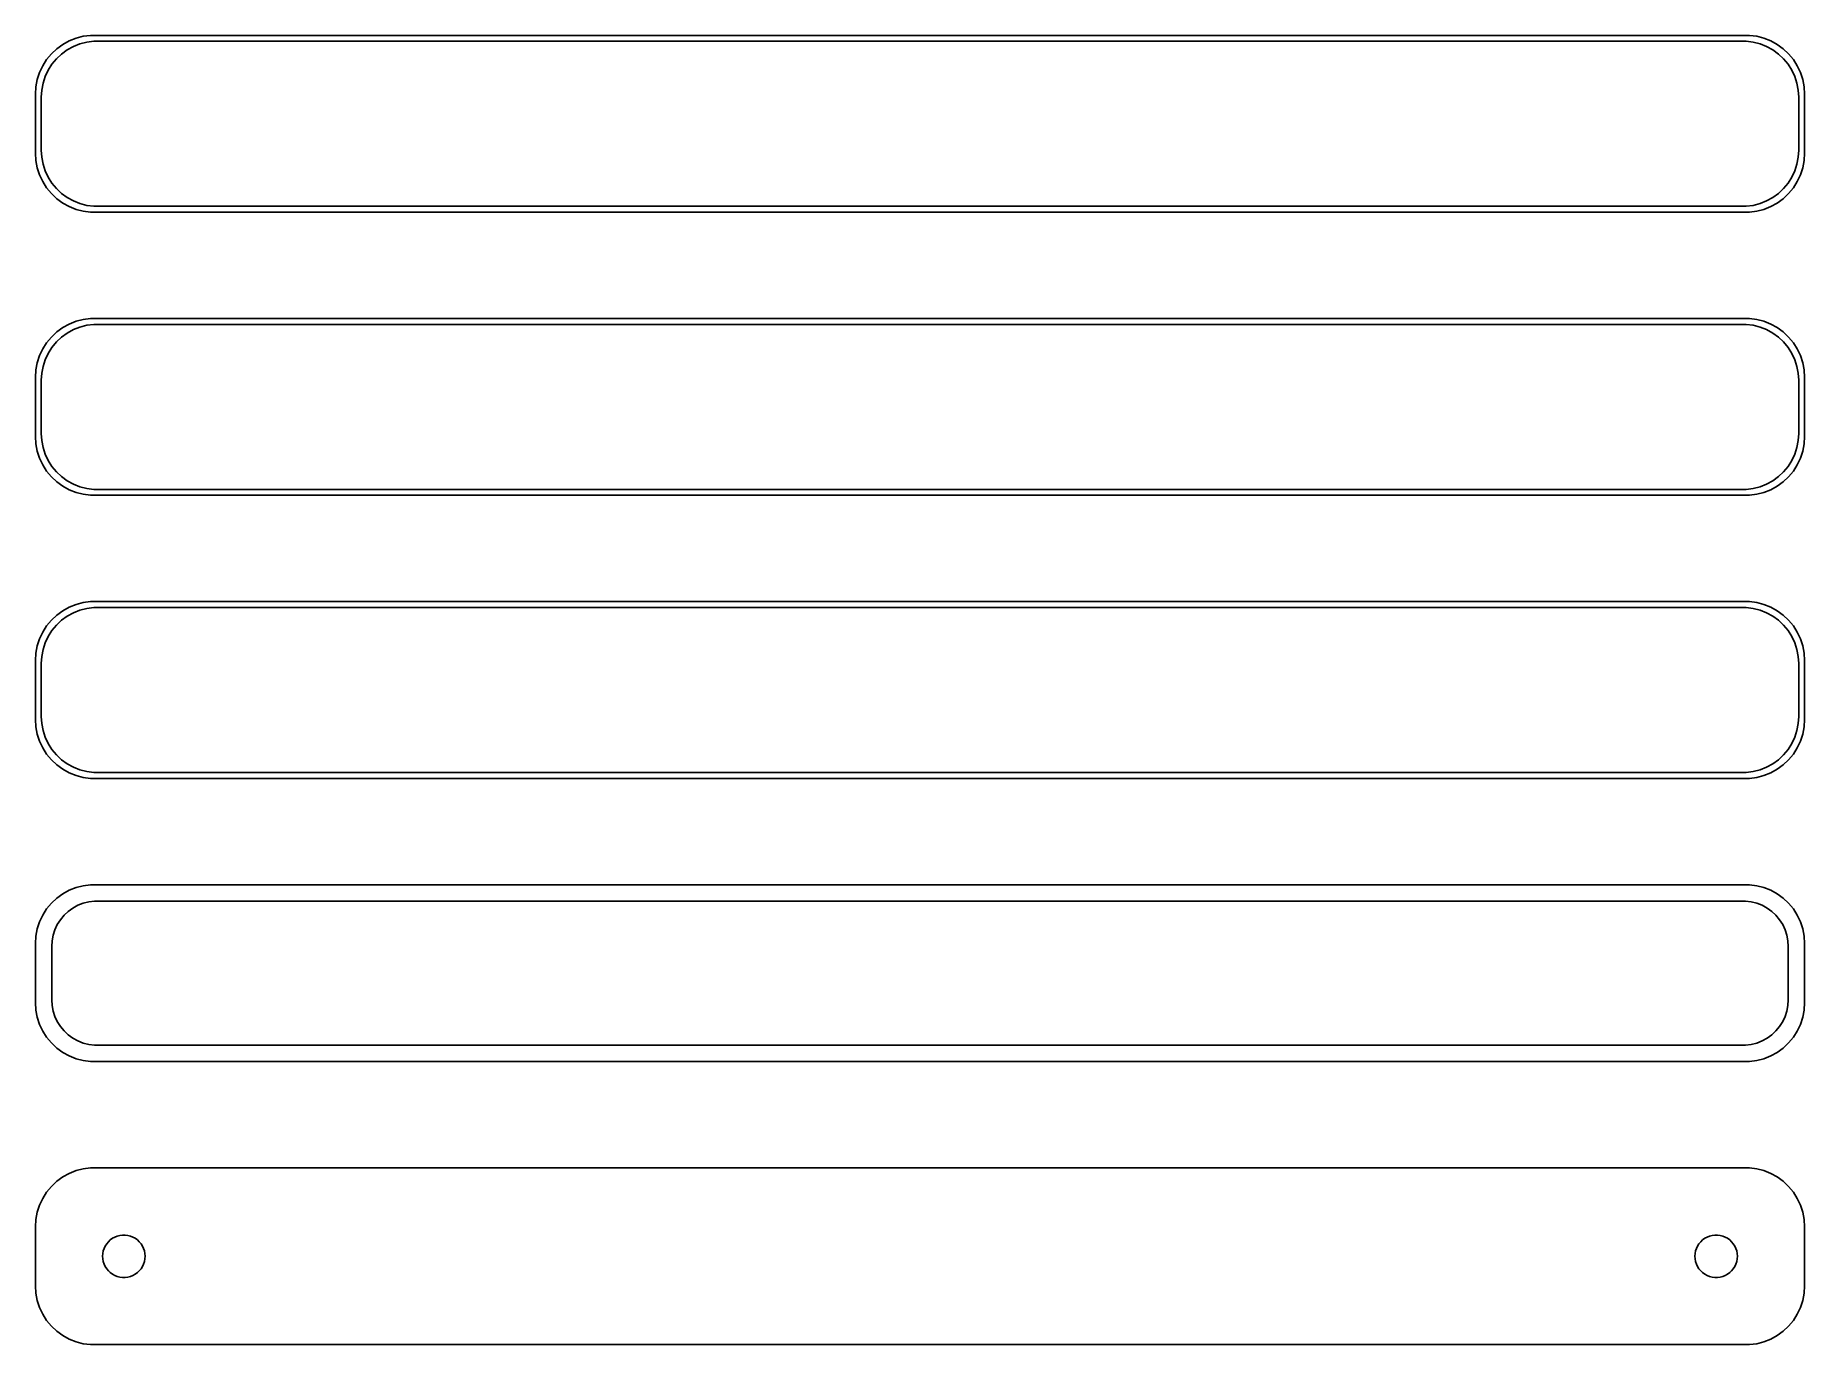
# Model space of a CAD drawing. Header units: metres. Extents: x -75 to 75, y 89 to 199.
import ezdxf

# ---------------------------------------------------------------- set-up
doc = ezdxf.new("R2010")
doc.units = ezdxf.units.M

msp = doc.modelspace()

# ---------------------------------------------------------------- linework, layer by layer
for p, q in [((-73.1871, 198.353), (-73.6448, 197.923)), ((-72.6791, 198.722), (-73.1871, 198.353)), ((-72.7778, 197.91), (-72.2952, 198.261)), ((-72.1289, 199.024), (-72.6791, 198.722)), ((-72.2952, 198.261), (-71.7724, 198.548)), ((-71.5451, 199.255), (-72.1289, 199.024)), ((-71.7724, 198.548), (-71.2178, 198.768)), ((-70.9369, 199.411), (-71.5451, 199.255)), ((-71.2178, 198.768), (-70.6401, 198.916)), ((-70.3139, 199.49), (-70.9369, 199.411)), ((-70.6401, 198.916), (-70.0482, 198.991)), ((70.3139, 199.49), (-70.3139, 199.49)), ((-70.0482, 198.991), (70.0482, 198.991)), ((70.0482, 198.991), (70.6401, 198.916)), ((70.9369, 199.411), (70.3139, 199.49)), ((70.6401, 198.916), (71.2178, 198.768)), ((71.5451, 199.255), (70.9369, 199.411)), ((71.2178, 198.768), (71.7724, 198.548)), ((72.1289, 199.024), (71.5451, 199.255)), ((71.7724, 198.548), (72.2952, 198.261)), ((72.6791, 198.722), (72.1289, 199.024)), ((72.2952, 198.261), (72.7778, 197.91)), ((73.1871, 198.353), (72.6791, 198.722)), ((73.6448, 197.923), (73.1871, 198.353)), ((-74.3815, 196.909), (-74.6489, 196.341)), ((-74.0451, 197.439), (-74.3815, 196.909)), ((-74.1664, 195.999), (-73.9125, 196.538)), ((-73.6448, 197.923), (-74.0451, 197.439)), ((-73.9125, 196.538), (-73.5928, 197.042)), ((-73.5928, 197.042), (-73.2126, 197.502)), ((-73.2126, 197.502), (-72.7778, 197.91)), ((72.7778, 197.91), (73.2126, 197.502)), ((73.2126, 197.502), (73.5928, 197.042)), ((73.5928, 197.042), (73.9125, 196.538)), ((74.0451, 197.439), (73.6448, 197.923)), ((73.9125, 196.538), (74.1664, 195.999)), ((74.3815, 196.909), (74.0451, 197.439)), ((74.6489, 196.341), (74.3815, 196.909)), ((-74.9606, 195.127), (-75, 194.5)), ((-74.8429, 195.743), (-74.9606, 195.127)), ((-74.6489, 196.341), (-74.8429, 195.743)), ((-74.4625, 194.845), (-74.3508, 195.431)), ((-74.3508, 195.431), (-74.1664, 195.999)), ((74.1664, 195.999), (74.3508, 195.431)), ((74.3508, 195.431), (74.4625, 194.845)), ((74.8429, 195.743), (74.6489, 196.341)), ((74.9606, 195.127), (74.8429, 195.743)), ((75, 194.5), (74.9606, 195.127)), ((-75, 194.5), (-75, 189.5)), ((-74.5, 194.25), (-74.4625, 194.845)), ((-74.5, 189.75), (-74.5, 194.25)), ((74.4625, 194.845), (74.5, 194.25)), ((74.5, 194.25), (74.5, 189.75)), ((75, 189.5), (75, 194.5)), ((-75, 189.5), (-74.9606, 188.873)), ((-74.4625, 189.155), (-74.5, 189.75)), ((-74.3508, 188.569), (-74.4625, 189.155)), ((74.4625, 189.155), (74.3508, 188.569)), ((74.5, 189.75), (74.4625, 189.155)), ((74.9606, 188.873), (75, 189.5)), ((-74.9606, 188.873), (-74.8429, 188.257)), ((-74.8429, 188.257), (-74.6489, 187.659)), ((-74.6489, 187.659), (-74.3815, 187.091)), ((-74.1664, 188.001), (-74.3508, 188.569)), ((-73.9125, 187.462), (-74.1664, 188.001)), ((74.1664, 188.001), (73.9125, 187.462)), ((74.3508, 188.569), (74.1664, 188.001)), ((74.3815, 187.091), (74.6489, 187.659)), ((74.6489, 187.659), (74.8429, 188.257)), ((74.8429, 188.257), (74.9606, 188.873)), ((-74.3815, 187.091), (-74.0451, 186.561)), ((-74.0451, 186.561), (-73.6448, 186.077)), ((-73.5928, 186.958), (-73.9125, 187.462)), ((-73.6448, 186.077), (-73.1871, 185.647)), ((-73.2126, 186.498), (-73.5928, 186.958)), ((-72.7778, 186.09), (-73.2126, 186.498)), ((-72.2952, 185.739), (-72.7778, 186.09)), ((72.7778, 186.09), (72.2952, 185.739)), ((73.2126, 186.498), (72.7778, 186.09)), ((73.1871, 185.647), (73.6448, 186.077)), ((73.5928, 186.958), (73.2126, 186.498)), ((73.9125, 187.462), (73.5928, 186.958)), ((73.6448, 186.077), (74.0451, 186.561)), ((74.0451, 186.561), (74.3815, 187.091)), ((-73.1871, 185.647), (-72.6791, 185.278)), ((-72.6791, 185.278), (-72.1289, 184.976)), ((-71.7724, 185.452), (-72.2952, 185.739)), ((-72.1289, 184.976), (-71.5451, 184.745)), ((-71.2178, 185.232), (-71.7724, 185.452)), ((-71.5451, 184.745), (-70.9369, 184.589)), ((-70.6401, 185.084), (-71.2178, 185.232)), ((-70.9369, 184.589), (-70.3139, 184.51)), ((-70.0482, 185.009), (-70.6401, 185.084)), ((-70.3139, 184.51), (70.3139, 184.51)), ((70.0482, 185.009), (-70.0482, 185.009)), ((70.6401, 185.084), (70.0482, 185.009)), ((70.3139, 184.51), (70.9369, 184.589)), ((71.2178, 185.232), (70.6401, 185.084)), ((70.9369, 184.589), (71.5451, 184.745)), ((71.7724, 185.452), (71.2178, 185.232)), ((71.5451, 184.745), (72.1289, 184.976)), ((72.2952, 185.739), (71.7724, 185.452)), ((72.1289, 184.976), (72.6791, 185.278)), ((72.6791, 185.278), (73.1871, 185.647)), ((-73.1871, 174.353), (-73.6448, 173.923)), ((-72.6791, 174.722), (-73.1871, 174.353)), ((-72.7778, 173.91), (-72.2952, 174.261)), ((-72.1289, 175.024), (-72.6791, 174.722)), ((-72.2952, 174.261), (-71.7724, 174.548)), ((-71.5451, 175.255), (-72.1289, 175.024)), ((-71.7724, 174.548), (-71.2178, 174.768)), ((-70.9369, 175.411), (-71.5451, 175.255)), ((-71.2178, 174.768), (-70.6401, 174.916)), ((-70.3139, 175.49), (-70.9369, 175.411)), ((-70.6401, 174.916), (-70.0482, 174.991)), ((70.3139, 175.49), (-70.3139, 175.49)), ((-70.0482, 174.991), (70.0482, 174.991)), ((70.0482, 174.991), (70.6401, 174.916)), ((70.9369, 175.411), (70.3139, 175.49)), ((70.6401, 174.916), (71.2178, 174.768)), ((71.5451, 175.255), (70.9369, 175.411)), ((71.2178, 174.768), (71.7724, 174.548)), ((72.1289, 175.024), (71.5451, 175.255)), ((71.7724, 174.548), (72.2952, 174.261)), ((72.6791, 174.722), (72.1289, 175.024)), ((72.2952, 174.261), (72.7778, 173.91)), ((73.1871, 174.353), (72.6791, 174.722)), ((73.6448, 173.923), (73.1871, 174.353)), ((-74.3815, 172.909), (-74.6489, 172.341)), ((-74.0451, 173.439), (-74.3815, 172.909)), ((-74.1664, 171.999), (-73.9125, 172.538)), ((-73.6448, 173.923), (-74.0451, 173.439)), ((-73.9125, 172.538), (-73.5928, 173.042)), ((-73.5928, 173.042), (-73.2126, 173.502)), ((-73.2126, 173.502), (-72.7778, 173.91)), ((72.7778, 173.91), (73.2126, 173.502)), ((73.2126, 173.502), (73.5928, 173.042)), ((73.5928, 173.042), (73.9125, 172.538)), ((74.0451, 173.439), (73.6448, 173.923)), ((73.9125, 172.538), (74.1664, 171.999)), ((74.3815, 172.909), (74.0451, 173.439)), ((74.6489, 172.341), (74.3815, 172.909)), ((-74.9606, 171.127), (-75, 170.5)), ((-74.8429, 171.743), (-74.9606, 171.127)), ((-74.6489, 172.341), (-74.8429, 171.743)), ((-74.4625, 170.845), (-74.3508, 171.431)), ((-74.3508, 171.431), (-74.1664, 171.999)), ((74.1664, 171.999), (74.3508, 171.431)), ((74.3508, 171.431), (74.4625, 170.845)), ((74.8429, 171.743), (74.6489, 172.341)), ((74.9606, 171.127), (74.8429, 171.743)), ((75, 170.5), (74.9606, 171.127)), ((-75, 170.5), (-75, 165.5)), ((-74.5, 170.25), (-74.4625, 170.845)), ((-74.5, 165.75), (-74.5, 170.25)), ((74.4625, 170.845), (74.5, 170.25)), ((74.5, 170.25), (74.5, 165.75)), ((75, 165.5), (75, 170.5)), ((-75, 165.5), (-74.9606, 164.873)), ((-74.4625, 165.155), (-74.5, 165.75)), ((-74.3508, 164.569), (-74.4625, 165.155)), ((74.4625, 165.155), (74.3508, 164.569)), ((74.5, 165.75), (74.4625, 165.155)), ((74.9606, 164.873), (75, 165.5)), ((-74.9606, 164.873), (-74.8429, 164.257)), ((-74.8429, 164.257), (-74.6489, 163.659)), ((-74.6489, 163.659), (-74.3815, 163.091)), ((-74.1664, 164.001), (-74.3508, 164.569)), ((-73.9125, 163.462), (-74.1664, 164.001)), ((74.1664, 164.001), (73.9125, 163.462)), ((74.3508, 164.569), (74.1664, 164.001)), ((74.3815, 163.091), (74.6489, 163.659)), ((74.6489, 163.659), (74.8429, 164.257)), ((74.8429, 164.257), (74.9606, 164.873)), ((-74.3815, 163.091), (-74.0451, 162.561)), ((-74.0451, 162.561), (-73.6448, 162.077)), ((-73.5928, 162.958), (-73.9125, 163.462)), ((-73.6448, 162.077), (-73.1871, 161.647)), ((-73.2126, 162.498), (-73.5928, 162.958)), ((-72.7778, 162.09), (-73.2126, 162.498)), ((-72.2952, 161.739), (-72.7778, 162.09)), ((72.7778, 162.09), (72.2952, 161.739)), ((73.2126, 162.498), (72.7778, 162.09)), ((73.1871, 161.647), (73.6448, 162.077)), ((73.5928, 162.958), (73.2126, 162.498)), ((73.9125, 163.462), (73.5928, 162.958)), ((73.6448, 162.077), (74.0451, 162.561)), ((74.0451, 162.561), (74.3815, 163.091)), ((-73.1871, 161.647), (-72.6791, 161.278)), ((-72.6791, 161.278), (-72.1289, 160.976)), ((-71.7724, 161.452), (-72.2952, 161.739)), ((-72.1289, 160.976), (-71.5451, 160.745)), ((-71.2178, 161.232), (-71.7724, 161.452)), ((-71.5451, 160.745), (-70.9369, 160.589)), ((-70.6401, 161.084), (-71.2178, 161.232)), ((-70.9369, 160.589), (-70.3139, 160.51)), ((-70.0482, 161.009), (-70.6401, 161.084)), ((-70.3139, 160.51), (70.3139, 160.51)), ((70.0482, 161.009), (-70.0482, 161.009)), ((70.6401, 161.084), (70.0482, 161.009)), ((70.3139, 160.51), (70.9369, 160.589)), ((71.2178, 161.232), (70.6401, 161.084)), ((70.9369, 160.589), (71.5451, 160.745)), ((71.7724, 161.452), (71.2178, 161.232)), ((71.5451, 160.745), (72.1289, 160.976)), ((72.2952, 161.739), (71.7724, 161.452)), ((72.1289, 160.976), (72.6791, 161.278)), ((72.6791, 161.278), (73.1871, 161.647)), ((-73.1871, 150.353), (-73.6448, 149.923)), ((-72.6791, 150.722), (-73.1871, 150.353)), ((-72.7778, 149.91), (-72.2952, 150.261)), ((-72.1289, 151.024), (-72.6791, 150.722)), ((-72.2952, 150.261), (-71.7724, 150.548)), ((-71.5451, 151.255), (-72.1289, 151.024)), ((-71.7724, 150.548), (-71.2178, 150.768)), ((-70.9369, 151.411), (-71.5451, 151.255)), ((-71.2178, 150.768), (-70.6401, 150.916)), ((-70.3139, 151.49), (-70.9369, 151.411)), ((-70.6401, 150.916), (-70.0482, 150.991)), ((70.3139, 151.49), (-70.3139, 151.49)), ((-70.0482, 150.991), (70.0482, 150.991)), ((70.0482, 150.991), (70.6401, 150.916)), ((70.9369, 151.411), (70.3139, 151.49)), ((70.6401, 150.916), (71.2178, 150.768)), ((71.5451, 151.255), (70.9369, 151.411)), ((71.2178, 150.768), (71.7724, 150.548)), ((72.1289, 151.024), (71.5451, 151.255)), ((71.7724, 150.548), (72.2952, 150.261)), ((72.6791, 150.722), (72.1289, 151.024)), ((72.2952, 150.261), (72.7778, 149.91)), ((73.1871, 150.353), (72.6791, 150.722)), ((73.6448, 149.923), (73.1871, 150.353)), ((-74.3815, 148.909), (-74.6489, 148.341)), ((-74.0451, 149.439), (-74.3815, 148.909)), ((-74.1664, 147.999), (-73.9125, 148.538)), ((-73.6448, 149.923), (-74.0451, 149.439)), ((-73.9125, 148.538), (-73.5928, 149.042)), ((-73.5928, 149.042), (-73.2126, 149.502)), ((-73.2126, 149.502), (-72.7778, 149.91)), ((72.7778, 149.91), (73.2126, 149.502)), ((73.2126, 149.502), (73.5928, 149.042)), ((73.5928, 149.042), (73.9125, 148.538)), ((74.0451, 149.439), (73.6448, 149.923)), ((73.9125, 148.538), (74.1664, 147.999)), ((74.3815, 148.909), (74.0451, 149.439)), ((74.6489, 148.341), (74.3815, 148.909)), ((-74.9606, 147.127), (-75, 146.5)), ((-74.8429, 147.743), (-74.9606, 147.127)), ((-74.6489, 148.341), (-74.8429, 147.743)), ((-74.4625, 146.845), (-74.3508, 147.431)), ((-74.3508, 147.431), (-74.1664, 147.999)), ((74.1664, 147.999), (74.3508, 147.431)), ((74.3508, 147.431), (74.4625, 146.845)), ((74.8429, 147.743), (74.6489, 148.341)), ((74.9606, 147.127), (74.8429, 147.743)), ((75, 146.5), (74.9606, 147.127)), ((-75, 146.5), (-75, 141.5)), ((-74.5, 146.25), (-74.4625, 146.845)), ((-74.5, 141.75), (-74.5, 146.25)), ((74.4625, 146.845), (74.5, 146.25)), ((74.5, 146.25), (74.5, 141.75)), ((75, 141.5), (75, 146.5)), ((-75, 141.5), (-74.9606, 140.873)), ((-74.4625, 141.155), (-74.5, 141.75)), ((-74.3508, 140.569), (-74.4625, 141.155)), ((74.4625, 141.155), (74.3508, 140.569)), ((74.5, 141.75), (74.4625, 141.155)), ((74.9606, 140.873), (75, 141.5)), ((-74.9606, 140.873), (-74.8429, 140.257)), ((-74.8429, 140.257), (-74.6489, 139.659)), ((-74.6489, 139.659), (-74.3815, 139.091)), ((-74.1664, 140.001), (-74.3508, 140.569)), ((-73.9125, 139.462), (-74.1664, 140.001)), ((74.1664, 140.001), (73.9125, 139.462)), ((74.3508, 140.569), (74.1664, 140.001)), ((74.3815, 139.091), (74.6489, 139.659)), ((74.6489, 139.659), (74.8429, 140.257)), ((74.8429, 140.257), (74.9606, 140.873)), ((-74.3815, 139.091), (-74.0451, 138.561)), ((-74.0451, 138.561), (-73.6448, 138.077)), ((-73.5928, 138.958), (-73.9125, 139.462)), ((-73.6448, 138.077), (-73.1871, 137.647)), ((-73.2126, 138.498), (-73.5928, 138.958)), ((-72.7778, 138.09), (-73.2126, 138.498)), ((-72.2952, 137.739), (-72.7778, 138.09)), ((72.7778, 138.09), (72.2952, 137.739)), ((73.2126, 138.498), (72.7778, 138.09)), ((73.1871, 137.647), (73.6448, 138.077)), ((73.5928, 138.958), (73.2126, 138.498)), ((73.9125, 139.462), (73.5928, 138.958)), ((73.6448, 138.077), (74.0451, 138.561)), ((74.0451, 138.561), (74.3815, 139.091)), ((-73.1871, 137.647), (-72.6791, 137.278)), ((-72.6791, 137.278), (-72.1289, 136.976)), ((-71.7724, 137.452), (-72.2952, 137.739)), ((-72.1289, 136.976), (-71.5451, 136.745)), ((-71.2178, 137.232), (-71.7724, 137.452)), ((-71.5451, 136.745), (-70.9369, 136.589)), ((-70.6401, 137.084), (-71.2178, 137.232)), ((-70.9369, 136.589), (-70.3139, 136.51)), ((-70.0482, 137.009), (-70.6401, 137.084)), ((-70.3139, 136.51), (70.3139, 136.51)), ((70.0482, 137.009), (-70.0482, 137.009)), ((70.6401, 137.084), (70.0482, 137.009)), ((70.3139, 136.51), (70.9369, 136.589)), ((71.2178, 137.232), (70.6401, 137.084)), ((70.9369, 136.589), (71.5451, 136.745)), ((71.7724, 137.452), (71.2178, 137.232)), ((71.5451, 136.745), (72.1289, 136.976)), ((72.2952, 137.739), (71.7724, 137.452)), ((72.1289, 136.976), (72.6791, 137.278)), ((72.6791, 137.278), (73.1871, 137.647)), ((-73.1871, 126.353), (-73.6448, 125.923)), ((-72.6791, 126.722), (-73.1871, 126.353)), ((-72.1289, 127.024), (-72.6791, 126.722)), ((-71.5451, 127.255), (-72.1289, 127.024)), ((-70.9369, 127.411), (-71.5451, 127.255)), ((-70.9457, 125.93), (-70.4751, 126.051)), ((-70.3139, 127.49), (-70.9369, 127.411)), ((-70.4751, 126.051), (-69.993, 126.112)), ((70.3139, 127.49), (-70.3139, 127.49)), ((-69.993, 126.112), (69.993, 126.112)), ((69.993, 126.112), (70.4751, 126.051)), ((70.9369, 127.411), (70.3139, 127.49)), ((70.4751, 126.051), (70.9457, 125.93)), ((71.5451, 127.255), (70.9369, 127.411)), ((72.1289, 127.024), (71.5451, 127.255)), ((72.6791, 126.722), (72.1289, 127.024)), ((73.1871, 126.353), (72.6791, 126.722)), ((73.6448, 125.923), (73.1871, 126.353)), ((-74.3815, 124.909), (-74.6489, 124.341)), ((-74.0451, 125.439), (-74.3815, 124.909)), ((-73.6448, 125.923), (-74.0451, 125.439)), ((-73.1408, 124.114), (-72.8805, 124.524)), ((-72.8805, 124.524), (-72.5707, 124.899)), ((-72.5707, 124.899), (-72.2165, 125.231)), ((-72.2165, 125.231), (-71.8234, 125.517)), ((-71.8234, 125.517), (-71.3975, 125.751)), ((-71.3975, 125.751), (-70.9457, 125.93)), ((70.9457, 125.93), (71.3975, 125.751)), ((71.3975, 125.751), (71.8234, 125.517)), ((71.8234, 125.517), (72.2165, 125.231)), ((72.2165, 125.231), (72.5707, 124.899)), ((72.5707, 124.899), (72.8805, 124.524)), ((72.8805, 124.524), (73.1408, 124.114)), ((74.0451, 125.439), (73.6448, 125.923)), ((74.3815, 124.909), (74.0451, 125.439)), ((74.6489, 124.341), (74.3815, 124.909)), ((-74.9606, 123.127), (-75, 122.5)), ((-74.8429, 123.743), (-74.9606, 123.127)), ((-74.6489, 124.341), (-74.8429, 123.743)), ((-73.589, 122.735), (-73.4979, 123.212)), ((-73.4979, 123.212), (-73.3477, 123.674)), ((-73.3477, 123.674), (-73.1408, 124.114)), ((73.1408, 124.114), (73.3477, 123.674)), ((73.3477, 123.674), (73.4979, 123.212)), ((73.4979, 123.212), (73.589, 122.735)), ((74.8429, 123.743), (74.6489, 124.341)), ((74.9606, 123.127), (74.8429, 123.743)), ((75, 122.5), (74.9606, 123.127)), ((-75, 122.5), (-75, 117.5)), ((-73.6195, 122.25), (-73.589, 122.735)), ((-73.6195, 117.75), (-73.6195, 122.25)), ((73.589, 122.735), (73.6195, 122.25)), ((73.6195, 122.25), (73.6195, 117.75)), ((75, 117.5), (75, 122.5)), ((-75, 117.5), (-74.9606, 116.873)), ((-73.589, 117.265), (-73.6195, 117.75)), ((-73.4979, 116.788), (-73.589, 117.265)), ((73.589, 117.265), (73.4979, 116.788)), ((73.6195, 117.75), (73.589, 117.265)), ((74.9606, 116.873), (75, 117.5)), ((-74.9606, 116.873), (-74.8429, 116.257)), ((-74.8429, 116.257), (-74.6489, 115.659)), ((-74.6489, 115.659), (-74.3815, 115.091)), ((-73.3477, 116.326), (-73.4979, 116.788)), ((-73.1408, 115.886), (-73.3477, 116.326)), ((-72.8805, 115.476), (-73.1408, 115.886)), ((73.1408, 115.886), (72.8805, 115.476)), ((73.3477, 116.326), (73.1408, 115.886)), ((73.4979, 116.788), (73.3477, 116.326)), ((74.3815, 115.091), (74.6489, 115.659)), ((74.6489, 115.659), (74.8429, 116.257)), ((74.8429, 116.257), (74.9606, 116.873)), ((-74.3815, 115.091), (-74.0451, 114.561)), ((-74.0451, 114.561), (-73.6448, 114.077)), ((-73.6448, 114.077), (-73.1871, 113.647)), ((-72.5707, 115.101), (-72.8805, 115.476)), ((-72.2165, 114.769), (-72.5707, 115.101)), ((-71.8234, 114.483), (-72.2165, 114.769)), ((-71.3975, 114.249), (-71.8234, 114.483)), ((-70.9457, 114.07), (-71.3975, 114.249)), ((-70.4751, 113.949), (-70.9457, 114.07)), ((70.9457, 114.07), (70.4751, 113.949)), ((71.3975, 114.249), (70.9457, 114.07)), ((71.8234, 114.483), (71.3975, 114.249)), ((72.2165, 114.769), (71.8234, 114.483)), ((72.5707, 115.101), (72.2165, 114.769)), ((72.8805, 115.476), (72.5707, 115.101)), ((73.1871, 113.647), (73.6448, 114.077)), ((73.6448, 114.077), (74.0451, 114.561)), ((74.0451, 114.561), (74.3815, 115.091)), ((-73.1871, 113.647), (-72.6791, 113.278)), ((-72.6791, 113.278), (-72.1289, 112.976)), ((-72.1289, 112.976), (-71.5451, 112.745)), ((-71.5451, 112.745), (-70.9369, 112.589)), ((-70.9369, 112.589), (-70.3139, 112.51)), ((-69.993, 113.888), (-70.4751, 113.949)), ((-70.3139, 112.51), (70.3139, 112.51)), ((69.993, 113.888), (-69.993, 113.888)), ((70.4751, 113.949), (69.993, 113.888)), ((70.3139, 112.51), (70.9369, 112.589)), ((70.9369, 112.589), (71.5451, 112.745)), ((71.5451, 112.745), (72.1289, 112.976)), ((72.1289, 112.976), (72.6791, 113.278)), ((72.6791, 113.278), (73.1871, 113.647)), ((-73.1871, 102.353), (-73.6448, 101.923)), ((-72.6791, 102.722), (-73.1871, 102.353)), ((-72.1289, 103.024), (-72.6791, 102.722)), ((-71.5451, 103.255), (-72.1289, 103.024)), ((-70.9369, 103.411), (-71.5451, 103.255)), ((-70.3139, 103.49), (-70.9369, 103.411)), ((70.3139, 103.49), (-70.3139, 103.49)), ((70.9369, 103.411), (70.3139, 103.49)), ((71.5451, 103.255), (70.9369, 103.411)), ((72.1289, 103.024), (71.5451, 103.255)), ((72.6791, 102.722), (72.1289, 103.024)), ((73.1871, 102.353), (72.6791, 102.722)), ((73.6448, 101.923), (73.1871, 102.353)), ((-74.3815, 100.909), (-74.6489, 100.341)), ((-74.0451, 101.439), (-74.3815, 100.909)), ((-73.6448, 101.923), (-74.0451, 101.439)), ((74.0451, 101.439), (73.6448, 101.923)), ((74.3815, 100.909), (74.0451, 101.439)), ((74.6489, 100.341), (74.3815, 100.909)), ((-74.9606, 99.1267), (-75, 98.5)), ((-74.8429, 99.7434), (-74.9606, 99.1267)), ((-74.6489, 100.341), (-74.8429, 99.7434)), ((74.8429, 99.7434), (74.6489, 100.341)), ((74.9606, 99.1267), (74.8429, 99.7434)), ((75, 98.5), (74.9606, 99.1267)), ((-75, 98.5), (-75, 93.5)), ((-68.6474, 97.3869), (-68.4645, 97.5198)), ((-68.4645, 97.5198), (-68.2664, 97.6287)), ((-68.2664, 97.6287), (-68.0562, 97.7119)), ((-68.0562, 97.7119), (-67.8373, 97.7681)), ((-67.8373, 97.7681), (-67.613, 97.7964)), ((-67.613, 97.7964), (-67.387, 97.7964)), ((-67.387, 97.7964), (-67.1627, 97.7681)), ((-67.1627, 97.7681), (-66.9438, 97.7119)), ((-66.9438, 97.7119), (-66.7336, 97.6287)), ((-66.7336, 97.6287), (-66.5355, 97.5198)), ((-66.5355, 97.5198), (-66.3526, 97.3869)), ((66.3526, 97.3869), (66.5355, 97.5198)), ((66.5355, 97.5198), (66.7336, 97.6287)), ((66.7336, 97.6287), (66.9438, 97.7119)), ((66.9438, 97.7119), (67.1627, 97.7681)), ((67.1627, 97.7681), (67.387, 97.7964)), ((67.387, 97.7964), (67.613, 97.7964)), ((67.613, 97.7964), (67.8373, 97.7681)), ((67.8373, 97.7681), (68.0562, 97.7119)), ((68.0562, 97.7119), (68.2664, 97.6287)), ((68.2664, 97.6287), (68.4645, 97.5198)), ((68.4645, 97.5198), (68.6474, 97.3869)), ((75, 93.5), (75, 98.5)), ((-69.3, 96), (-69.2858, 96.2256)), ((-69.2858, 95.7744), (-69.3, 96)), ((-69.2858, 96.2256), (-69.2434, 96.4476)), ((-69.2434, 96.4476), (-69.1736, 96.6626)), ((-69.1736, 96.6626), (-69.0773, 96.8671)), ((-69.0773, 96.8671), (-68.9562, 97.058)), ((-68.9562, 97.058), (-68.8121, 97.2322)), ((-68.8121, 97.2322), (-68.6474, 97.3869)), ((-66.3526, 97.3869), (-66.1879, 97.2322)), ((-66.1879, 97.2322), (-66.0438, 97.058)), ((-66.0438, 97.058), (-65.9226, 96.8671)), ((-65.9226, 96.8671), (-65.8264, 96.6626)), ((-65.8264, 96.6626), (-65.7565, 96.4476)), ((-65.7565, 96.4476), (-65.7142, 96.2256)), ((-65.7142, 96.2256), (-65.7, 96)), ((-65.7, 96), (-65.7142, 95.7744)), ((65.7, 96), (65.7142, 96.2256)), ((65.7142, 95.7744), (65.7, 96)), ((65.7142, 96.2256), (65.7565, 96.4476)), ((65.7565, 96.4476), (65.8264, 96.6626)), ((65.8264, 96.6626), (65.9226, 96.8671)), ((65.9226, 96.8671), (66.0438, 97.058)), ((66.0438, 97.058), (66.1879, 97.2322)), ((66.1879, 97.2322), (66.3526, 97.3869)), ((68.6474, 97.3869), (68.8121, 97.2322)), ((68.8121, 97.2322), (68.9562, 97.058)), ((68.9562, 97.058), (69.0773, 96.8671)), ((69.0773, 96.8671), (69.1736, 96.6626)), ((69.1736, 96.6626), (69.2434, 96.4476)), ((69.2434, 96.4476), (69.2858, 96.2256)), ((69.2858, 96.2256), (69.3, 96)), ((69.3, 96), (69.2858, 95.7744)), ((-69.2434, 95.5524), (-69.2858, 95.7744)), ((-69.1736, 95.3374), (-69.2434, 95.5524)), ((-69.0773, 95.1329), (-69.1736, 95.3374)), ((-68.9562, 94.942), (-69.0773, 95.1329)), ((-68.8121, 94.7678), (-68.9562, 94.942)), ((-68.6474, 94.6131), (-68.8121, 94.7678)), ((-68.4645, 94.4802), (-68.6474, 94.6131)), ((-66.3526, 94.6131), (-66.5355, 94.4802)), ((-66.1879, 94.7678), (-66.3526, 94.6131)), ((-66.0438, 94.942), (-66.1879, 94.7678)), ((-65.9226, 95.1329), (-66.0438, 94.942)), ((-65.8264, 95.3374), (-65.9226, 95.1329)), ((-65.7565, 95.5524), (-65.8264, 95.3374)), ((-65.7142, 95.7744), (-65.7565, 95.5524)), ((65.7565, 95.5524), (65.7142, 95.7744)), ((65.8264, 95.3374), (65.7565, 95.5524)), ((65.9226, 95.1329), (65.8264, 95.3374)), ((66.0438, 94.942), (65.9226, 95.1329)), ((66.1879, 94.7678), (66.0438, 94.942)), ((66.3526, 94.6131), (66.1879, 94.7678)), ((66.5355, 94.4802), (66.3526, 94.6131)), ((68.6474, 94.6131), (68.4645, 94.4802)), ((68.8121, 94.7678), (68.6474, 94.6131)), ((68.9562, 94.942), (68.8121, 94.7678)), ((69.0773, 95.1329), (68.9562, 94.942)), ((69.1736, 95.3374), (69.0773, 95.1329)), ((69.2434, 95.5524), (69.1736, 95.3374)), ((69.2858, 95.7744), (69.2434, 95.5524)), ((-75, 93.5), (-74.9606, 92.8733)), ((-68.2664, 94.3713), (-68.4645, 94.4802)), ((-68.0562, 94.2881), (-68.2664, 94.3713)), ((-67.8373, 94.2319), (-68.0562, 94.2881)), ((-67.613, 94.2036), (-67.8373, 94.2319)), ((-67.387, 94.2036), (-67.613, 94.2036)), ((-67.1627, 94.2319), (-67.387, 94.2036)), ((-66.9438, 94.2881), (-67.1627, 94.2319)), ((-66.7336, 94.3713), (-66.9438, 94.2881)), ((-66.5355, 94.4802), (-66.7336, 94.3713)), ((66.7336, 94.3713), (66.5355, 94.4802)), ((66.9438, 94.2881), (66.7336, 94.3713)), ((67.1627, 94.2319), (66.9438, 94.2881)), ((67.387, 94.2036), (67.1627, 94.2319)), ((67.613, 94.2036), (67.387, 94.2036)), ((67.8373, 94.2319), (67.613, 94.2036)), ((68.0562, 94.2881), (67.8373, 94.2319)), ((68.2664, 94.3713), (68.0562, 94.2881)), ((68.4645, 94.4802), (68.2664, 94.3713)), ((74.9606, 92.8733), (75, 93.5)), ((-74.9606, 92.8733), (-74.8429, 92.2566)), ((-74.8429, 92.2566), (-74.6489, 91.6594)), ((-74.6489, 91.6594), (-74.3815, 91.0912)), ((74.3815, 91.0912), (74.6489, 91.6594)), ((74.6489, 91.6594), (74.8429, 92.2566)), ((74.8429, 92.2566), (74.9606, 92.8733)), ((-74.3815, 91.0912), (-74.0451, 90.5611)), ((-74.0451, 90.5611), (-73.6448, 90.0773)), ((-73.6448, 90.0773), (-73.1871, 89.6474)), ((73.1871, 89.6474), (73.6448, 90.0773)), ((73.6448, 90.0773), (74.0451, 90.5611)), ((74.0451, 90.5611), (74.3815, 91.0912)), ((-73.1871, 89.6474), (-72.6791, 89.2784)), ((-72.6791, 89.2784), (-72.1289, 88.9759)), ((-72.1289, 88.9759), (-71.5451, 88.7447)), ((-71.5451, 88.7447), (-70.9369, 88.5886)), ((-70.9369, 88.5886), (-70.3139, 88.5099)), ((-70.3139, 88.5099), (70.3139, 88.5099)), ((70.3139, 88.5099), (70.9369, 88.5886)), ((70.9369, 88.5886), (71.5451, 88.7447)), ((71.5451, 88.7447), (72.1289, 88.9759)), ((72.1289, 88.9759), (72.6791, 89.2784)), ((72.6791, 89.2784), (73.1871, 89.6474))]:
    msp.add_line(p, q)

doc.saveas('drawing.dxf')
